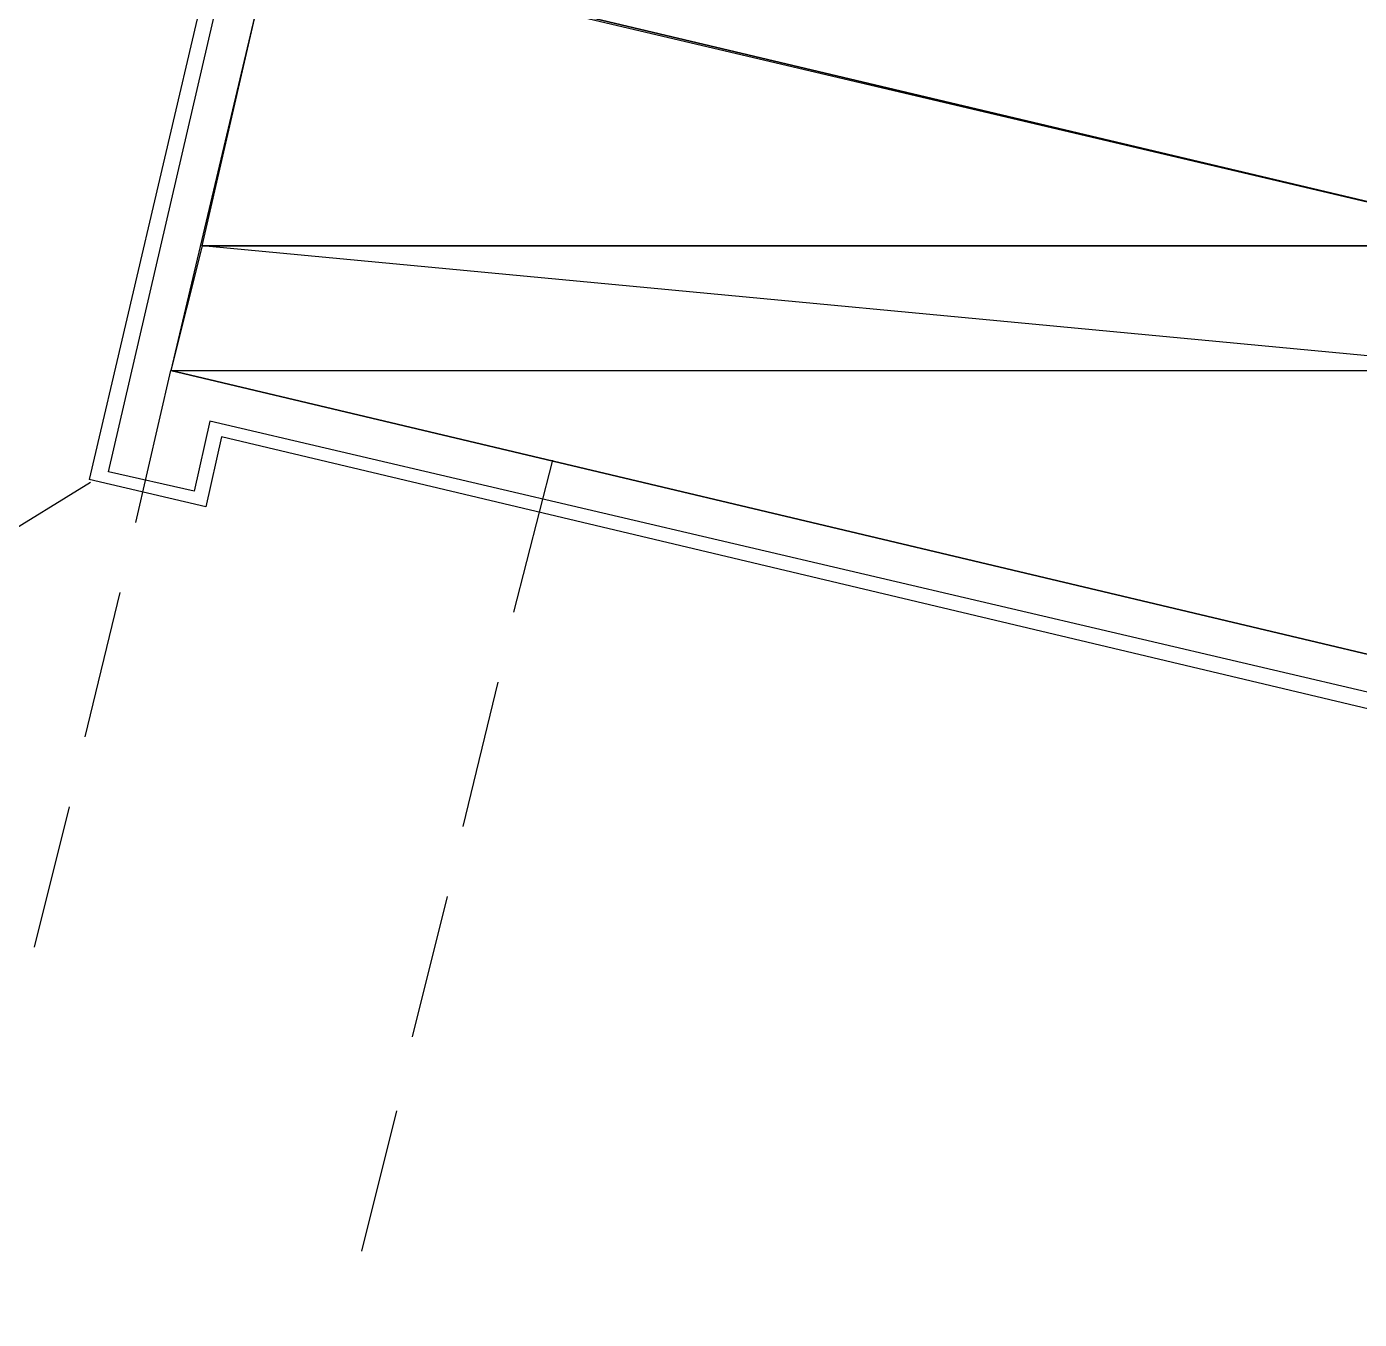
# Model space of a CAD drawing. Header units: feet. Extents: x -84 to 198, y -22 to 181.
# Drawn here: x 105.347 to 109.907, y 145.371 to 149.794 of the extents above; entities that cross this region are included whole.
import ezdxf

# ---------------------------------------------------------------- set-up
doc = ezdxf.new("R2010")
doc.units = ezdxf.units.FT
doc.layers.add('A-LINEA', color=7, linetype='CONTINUOUS')
doc.layers.add('A-MURO-CONCRETO', color=8, linetype='CONTINUOUS')

msp = doc.modelspace()

# ---------------------------------------------------------------- linework, layer by layer
at = {"layer": 'A-LINEA'}
for p, q in [((106.0133, 150.1778), (105.56, 148.2444)), ((105.6267, 148.2711), (106.0533, 150.1111)), ((105.72, 148.0978), (105.84, 148.6178)), ((105.9733, 148.4444), (105.92, 148.2044)), ((110.1867, 147.4578), (105.9733, 148.4444)), ((106.0133, 148.3911), (105.96, 148.1511)), ((110.2267, 147.3911), (106.0133, 148.3911)), ((107.0133, 147.7911), (107.1467, 148.3111)), ((105.92, 148.2044), (105.6267, 148.2711)), ((105.5656, 148.235), (102.1561, 146.1301)), ((105.96, 148.1511), (105.56, 148.2444)), ((105.5467, 147.3644), (105.6667, 147.8578)), ((106.84, 147.0578), (106.96, 147.5511)), ((105.3733, 146.6444), (105.4933, 147.1244)), ((106.6667, 146.3378), (106.7867, 146.8178)), ((106.4933, 145.6044), (106.6133, 146.0844))]:
    msp.add_line(p, q, dxfattribs=at)
for points in [[(108.6533, 156.8844), (107, 149.8844), (110.5733, 149.0444), (110.4133, 148.3911), (124.3067, 145.1111)], [(110.2267, 147.5778), (110.5733, 149.0444), (106.1867, 150.0844), (105.84, 148.6178), (110.2267, 147.5778)]]:
    msp.add_lwpolyline(points, dxfattribs=at)
at = {"layer": 'A-MURO-CONCRETO'}
for points in [[(106.1867, 150.0844), (110.5733, 149.0444), (105.9467, 149.0444), (106.1867, 150.0844), (106.1867, 150.0844)], [(105.9467, 149.0444), (105.84, 148.6178), (110.4667, 148.6178), (105.9467, 149.0444)], [(105.9467, 149.0444), (110.5733, 149.0444), (110.4667, 148.6178), (105.9467, 149.0444), (105.9467, 149.0444)], [(105.84, 148.6178), (110.4667, 148.6178), (110.2267, 147.5778), (105.84, 148.6178), (105.84, 148.6178)]]:
    msp.add_lwpolyline(points, dxfattribs=at)

doc.saveas('drawing.dxf')
